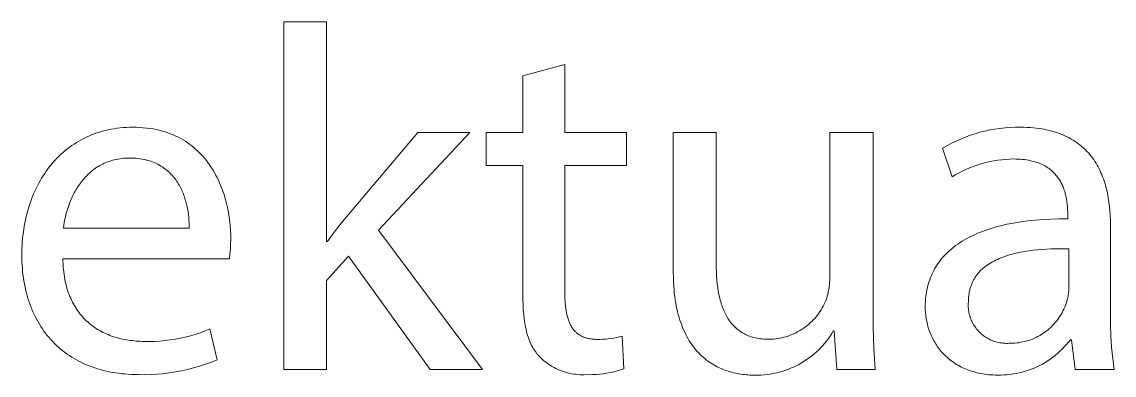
# Model space of a CAD drawing. Header units: millimetres. Extents: x -2163 to 4354, y -841 to 3711.
# Drawn here: x 3661.7 to 3807.2, y -732.8 to -685.8 of the extents above; entities that cross this region are included whole.
import ezdxf

# ---------------------------------------------------------------- set-up
doc = ezdxf.new("R2010")
doc.units = ezdxf.units.MM
doc.header["$MEASUREMENT"] = 0
doc.layers.add('Domyślny', color=7, linetype='Continuous', true_color=0x000000)

msp = doc.modelspace()

# ---------------------------------------------------------------- linework, layer by layer
at = {"layer": 'Domyślny', "color": 18, "lineweight": 15, "true_color": 0x000000}
for p, q in [((3696.56, -732.1), (3696.56, -685.78)), ((3696.56, -685.78), (3702.24, -685.78)), ((3702.24, -685.78), (3702.24, -715.03)), ((3728.41, -692.96), (3734.01, -691.46)), ((3734.01, -691.46), (3734.01, -700.53)), ((3728.41, -700.53), (3728.41, -692.96)), ((3673.96, -700.01), (3674.36, -699.95)), ((3674.36, -699.95), (3674.77, -699.9)), ((3674.77, -699.9), (3675.18, -699.86)), ((3675.18, -699.86), (3675.6, -699.84)), ((3675.6, -699.84), (3676.02, -699.82)), ((3676.02, -699.82), (3676.45, -699.82)), ((3676.45, -699.82), (3676.93, -699.82)), ((3676.93, -699.82), (3677.39, -699.84)), ((3677.39, -699.84), (3677.85, -699.87)), ((3677.85, -699.87), (3678.3, -699.92)), ((3678.3, -699.92), (3678.73, -699.98)), ((3678.73, -699.98), (3679.16, -700.04)), ((3791.31, -700.06), (3791.98, -699.96)), ((3791.98, -699.96), (3792.66, -699.89)), ((3792.66, -699.89), (3793.34, -699.84)), ((3793.34, -699.84), (3794.02, -699.82)), ((3794.02, -699.82), (3794.7, -699.81)), ((3794.7, -699.81), (3795.15, -699.82)), ((3795.15, -699.82), (3795.58, -699.83)), ((3795.58, -699.83), (3796.01, -699.86)), ((3796.01, -699.86), (3796.42, -699.89)), ((3796.42, -699.89), (3796.83, -699.93)), ((3796.83, -699.93), (3797.22, -699.98)), ((3797.22, -699.98), (3797.61, -700.04)), ((3669.59, -701.48), (3669.92, -701.3)), ((3669.92, -701.3), (3670.26, -701.14)), ((3670.26, -701.14), (3670.6, -700.98)), ((3670.6, -700.98), (3670.95, -700.84)), ((3670.95, -700.84), (3671.31, -700.7)), ((3671.31, -700.7), (3671.67, -700.57)), ((3671.67, -700.57), (3672.03, -700.45)), ((3672.03, -700.45), (3672.41, -700.34)), ((3672.41, -700.34), (3672.79, -700.25)), ((3672.79, -700.25), (3673.17, -700.16)), ((3673.17, -700.16), (3673.56, -700.08)), ((3673.56, -700.08), (3673.96, -700.01)), ((3679.16, -700.04), (3679.57, -700.12)), ((3679.57, -700.12), (3679.97, -700.22)), ((3679.97, -700.22), (3680.37, -700.32)), ((3680.37, -700.32), (3680.75, -700.43)), ((3680.75, -700.43), (3681.12, -700.56)), ((3681.12, -700.56), (3681.49, -700.69)), ((3681.49, -700.69), (3681.84, -700.83)), ((3681.84, -700.83), (3682.19, -700.99)), ((3682.19, -700.99), (3682.52, -701.15)), ((3682.52, -701.15), (3682.85, -701.32)), ((3682.85, -701.32), (3683.16, -701.5)), ((3705.2, -711.42), (3714.44, -700.53)), ((3721.36, -700.53), (3709.17, -713.51)), ((3714.44, -700.53), (3721.36, -700.53)), ((3723.51, -704.9), (3723.51, -700.53)), ((3723.51, -700.53), (3728.41, -700.53)), ((3734.01, -700.53), (3742.23, -700.53)), ((3742.23, -700.53), (3742.23, -704.9)), ((3748.45, -719.01), (3748.45, -700.52)), ((3748.45, -700.52), (3754.18, -700.52)), ((3754.18, -700.52), (3754.18, -718.01)), ((3769.31, -719.9), (3769.31, -700.52)), ((3769.31, -700.52), (3775.08, -700.52)), ((3775.08, -700.52), (3775.08, -723.5)), ((3786.13, -701.65), (3786.75, -701.38)), ((3786.75, -701.38), (3787.38, -701.12)), ((3787.38, -701.12), (3788.02, -700.89)), ((3788.02, -700.89), (3788.66, -700.68)), ((3788.66, -700.68), (3789.32, -700.49)), ((3789.32, -700.49), (3789.98, -700.32)), ((3789.98, -700.32), (3790.64, -700.18)), ((3790.64, -700.18), (3791.31, -700.06)), ((3797.61, -700.04), (3797.98, -700.11)), ((3797.98, -700.11), (3798.35, -700.19)), ((3798.35, -700.19), (3798.7, -700.27)), ((3798.7, -700.27), (3799.05, -700.36)), ((3799.05, -700.36), (3799.38, -700.46)), ((3799.38, -700.46), (3799.71, -700.57)), ((3799.71, -700.57), (3800.03, -700.69)), ((3800.03, -700.69), (3800.34, -700.81)), ((3800.34, -700.81), (3800.64, -700.94)), ((3800.64, -700.94), (3800.93, -701.08)), ((3800.93, -701.08), (3801.21, -701.23)), ((3801.21, -701.23), (3801.49, -701.38)), ((3801.49, -701.38), (3801.75, -701.54)), ((3667.44, -702.93), (3667.73, -702.69)), ((3667.73, -702.69), (3668.02, -702.47)), ((3668.02, -702.47), (3668.32, -702.25)), ((3668.32, -702.25), (3668.63, -702.05)), ((3668.63, -702.05), (3668.94, -701.85)), ((3668.94, -701.85), (3669.26, -701.66)), ((3669.26, -701.66), (3669.59, -701.48)), ((3683.16, -701.5), (3683.47, -701.69)), ((3683.47, -701.69), (3683.77, -701.89)), ((3683.77, -701.89), (3684.05, -702.1)), ((3684.05, -702.1), (3684.33, -702.31)), ((3684.33, -702.31), (3684.6, -702.53)), ((3684.6, -702.53), (3684.87, -702.76)), ((3684.87, -702.76), (3685.12, -702.99)), ((3784.33, -702.61), (3784.92, -702.27)), ((3785.63, -706.41), (3784.33, -702.61)), ((3784.92, -702.27), (3785.52, -701.95)), ((3785.52, -701.95), (3786.13, -701.65)), ((3801.75, -701.54), (3802.01, -701.7)), ((3802.01, -701.7), (3802.26, -701.87)), ((3802.26, -701.87), (3802.5, -702.05)), ((3802.5, -702.05), (3802.73, -702.23)), ((3802.73, -702.23), (3802.95, -702.42)), ((3802.95, -702.42), (3803.17, -702.62)), ((3803.17, -702.62), (3803.38, -702.82)), ((3803.38, -702.82), (3803.58, -703.03)), ((3665.85, -704.48), (3666.1, -704.2)), ((3666.1, -704.2), (3666.35, -703.93)), ((3666.35, -703.93), (3666.62, -703.67)), ((3666.62, -703.67), (3666.88, -703.41)), ((3666.88, -703.41), (3667.16, -703.16)), ((3667.16, -703.16), (3667.44, -702.93)), ((3673.3, -704.36), (3673.08, -704.44)), ((3673.52, -704.28), (3673.3, -704.36)), ((3673.75, -704.21), (3673.52, -704.28)), ((3673.98, -704.15), (3673.75, -704.21)), ((3674.22, -704.1), (3673.98, -704.15)), ((3674.46, -704.05), (3674.22, -704.1)), ((3674.71, -704.01), (3674.46, -704.05)), ((3674.96, -703.98), (3674.71, -704.01)), ((3675.22, -703.95), (3674.96, -703.98)), ((3675.48, -703.93), (3675.22, -703.95)), ((3675.74, -703.92), (3675.48, -703.93)), ((3676.01, -703.92), (3675.74, -703.92)), ((3676.31, -703.92), (3676.01, -703.92)), ((3676.61, -703.93), (3676.31, -703.92)), ((3676.89, -703.95), (3676.61, -703.93)), ((3677.17, -703.98), (3676.89, -703.95)), ((3677.44, -704.02), (3677.17, -703.98)), ((3677.71, -704.06), (3677.44, -704.02)), ((3677.96, -704.11), (3677.71, -704.06)), ((3678.21, -704.17), (3677.96, -704.11)), ((3678.46, -704.23), (3678.21, -704.17)), ((3678.7, -704.3), (3678.46, -704.23)), ((3678.93, -704.38), (3678.7, -704.3)), ((3685.12, -702.99), (3685.36, -703.23)), ((3685.36, -703.23), (3685.6, -703.48)), ((3685.6, -703.48), (3685.83, -703.73)), ((3685.83, -703.73), (3686.05, -703.99)), ((3686.05, -703.99), (3686.26, -704.25)), ((3686.26, -704.25), (3686.47, -704.52)), ((3791.16, -704.29), (3790.63, -704.39)), ((3791.69, -704.2), (3791.16, -704.29)), ((3792.23, -704.14), (3791.69, -704.2)), ((3792.77, -704.09), (3792.23, -704.14)), ((3793.31, -704.06), (3792.77, -704.09)), ((3793.85, -704.04), (3793.31, -704.06)), ((3794.15, -704.05), (3793.85, -704.04)), ((3794.44, -704.06), (3794.15, -704.05)), ((3794.72, -704.08), (3794.44, -704.06)), ((3795, -704.1), (3794.72, -704.08)), ((3795.26, -704.13), (3795, -704.1)), ((3795.52, -704.16), (3795.26, -704.13)), ((3795.77, -704.2), (3795.52, -704.16)), ((3796.01, -704.25), (3795.77, -704.2)), ((3796.25, -704.31), (3796.01, -704.25)), ((3796.47, -704.36), (3796.25, -704.31)), ((3803.58, -703.03), (3803.77, -703.24)), ((3803.77, -703.24), (3803.96, -703.46)), ((3803.96, -703.46), (3804.14, -703.68)), ((3804.14, -703.68), (3804.31, -703.9)), ((3804.31, -703.9), (3804.48, -704.13)), ((3804.48, -704.13), (3804.63, -704.37)), ((3664.71, -705.97), (3664.92, -705.65)), ((3664.92, -705.65), (3665.14, -705.35)), ((3665.14, -705.35), (3665.37, -705.05)), ((3665.37, -705.05), (3665.61, -704.76)), ((3665.61, -704.76), (3665.85, -704.48)), ((3670.96, -705.67), (3670.79, -705.82)), ((3671.13, -705.54), (3670.96, -705.67)), ((3671.31, -705.4), (3671.13, -705.54)), ((3671.49, -705.28), (3671.31, -705.4)), ((3671.67, -705.15), (3671.49, -705.28)), ((3671.86, -705.03), (3671.67, -705.15)), ((3672.05, -704.92), (3671.86, -705.03)), ((3672.25, -704.81), (3672.05, -704.92)), ((3672.45, -704.71), (3672.25, -704.81)), ((3672.65, -704.61), (3672.45, -704.71)), ((3672.87, -704.52), (3672.65, -704.61)), ((3673.08, -704.44), (3672.87, -704.52)), ((3679.15, -704.47), (3678.93, -704.38)), ((3679.37, -704.56), (3679.15, -704.47)), ((3679.59, -704.65), (3679.37, -704.56)), ((3679.79, -704.75), (3679.59, -704.65)), ((3679.99, -704.86), (3679.79, -704.75)), ((3680.19, -704.98), (3679.99, -704.86)), ((3680.38, -705.09), (3680.19, -704.98)), ((3680.56, -705.22), (3680.38, -705.09)), ((3680.74, -705.35), (3680.56, -705.22)), ((3680.91, -705.48), (3680.74, -705.35)), ((3681.08, -705.62), (3680.91, -705.48)), ((3681.24, -705.76), (3681.08, -705.62)), ((3681.39, -705.91), (3681.24, -705.76)), ((3686.47, -704.52), (3686.66, -704.8)), ((3686.66, -704.8), (3686.85, -705.07)), ((3686.85, -705.07), (3687.03, -705.36)), ((3687.03, -705.36), (3687.21, -705.64)), ((3687.21, -705.64), (3687.37, -705.93)), ((3728.41, -704.9), (3723.51, -704.9)), ((3728.41, -722.13), (3728.41, -704.9)), ((3742.23, -704.9), (3734.01, -704.9)), ((3734.01, -704.9), (3734.01, -721.93)), ((3787.05, -705.63), (3786.57, -705.87)), ((3787.54, -705.4), (3787.05, -705.63)), ((3788.04, -705.19), (3787.54, -705.4)), ((3788.55, -704.99), (3788.04, -705.19)), ((3789.06, -704.82), (3788.55, -704.99)), ((3789.58, -704.66), (3789.06, -704.82)), ((3790.1, -704.52), (3789.58, -704.66)), ((3790.63, -704.39), (3790.1, -704.52)), ((3796.69, -704.43), (3796.47, -704.36)), ((3796.91, -704.5), (3796.69, -704.43)), ((3797.11, -704.57), (3796.91, -704.5)), ((3797.31, -704.65), (3797.11, -704.57)), ((3797.5, -704.73), (3797.31, -704.65)), ((3797.69, -704.82), (3797.5, -704.73)), ((3797.87, -704.91), (3797.69, -704.82)), ((3798.04, -705.01), (3797.87, -704.91)), ((3798.21, -705.11), (3798.04, -705.01)), ((3798.37, -705.22), (3798.21, -705.11)), ((3798.52, -705.32), (3798.37, -705.22)), ((3798.67, -705.44), (3798.52, -705.32)), ((3798.81, -705.55), (3798.67, -705.44)), ((3798.95, -705.67), (3798.81, -705.55)), ((3799.08, -705.79), (3798.95, -705.67)), ((3799.21, -705.92), (3799.08, -705.79)), ((3804.63, -704.37), (3804.79, -704.61)), ((3804.79, -704.61), (3804.93, -704.85)), ((3804.93, -704.85), (3805.07, -705.1)), ((3805.07, -705.1), (3805.2, -705.35)), ((3805.2, -705.35), (3805.32, -705.61)), ((3805.32, -705.61), (3805.44, -705.87)), ((3663.92, -707.27), (3664.11, -706.94)), ((3664.11, -706.94), (3664.3, -706.61)), ((3664.3, -706.61), (3664.5, -706.28)), ((3664.5, -706.28), (3664.71, -705.97)), ((3669.47, -707.26), (3669.34, -707.43)), ((3669.6, -707.08), (3669.47, -707.26)), ((3669.74, -706.91), (3669.6, -707.08)), ((3669.87, -706.75), (3669.74, -706.91)), ((3670.02, -706.58), (3669.87, -706.75)), ((3670.16, -706.42), (3670.02, -706.58)), ((3670.31, -706.27), (3670.16, -706.42)), ((3670.47, -706.11), (3670.31, -706.27)), ((3670.63, -705.96), (3670.47, -706.11)), ((3670.79, -705.82), (3670.63, -705.96)), ((3681.54, -706.06), (3681.39, -705.91)), ((3681.68, -706.21), (3681.54, -706.06)), ((3681.82, -706.37), (3681.68, -706.21)), ((3681.96, -706.53), (3681.82, -706.37)), ((3682.09, -706.7), (3681.96, -706.53)), ((3682.21, -706.87), (3682.09, -706.7)), ((3682.33, -707.04), (3682.21, -706.87)), ((3682.44, -707.22), (3682.33, -707.04)), ((3682.55, -707.39), (3682.44, -707.22)), ((3687.37, -705.93), (3687.53, -706.23)), ((3687.53, -706.23), (3687.69, -706.52)), ((3687.69, -706.52), (3687.83, -706.82)), ((3687.83, -706.82), (3687.97, -707.13)), ((3687.97, -707.13), (3688.1, -707.43)), ((3786.09, -706.13), (3785.63, -706.41)), ((3786.57, -705.87), (3786.09, -706.13)), ((3799.33, -706.05), (3799.21, -705.92)), ((3799.44, -706.18), (3799.33, -706.05)), ((3799.55, -706.31), (3799.44, -706.18)), ((3799.66, -706.45), (3799.55, -706.31)), ((3799.76, -706.58), (3799.66, -706.45)), ((3799.85, -706.72), (3799.76, -706.58)), ((3799.94, -706.87), (3799.85, -706.72)), ((3800.03, -707.01), (3799.94, -706.87)), ((3800.11, -707.16), (3800.03, -707.01)), ((3800.18, -707.3), (3800.11, -707.16)), ((3805.44, -705.87), (3805.55, -706.13)), ((3805.55, -706.13), (3805.66, -706.4)), ((3805.66, -706.4), (3805.76, -706.67)), ((3805.76, -706.67), (3805.86, -706.94)), ((3805.86, -706.94), (3805.95, -707.21)), ((3805.95, -707.21), (3806.03, -707.49)), ((3663.09, -709.04), (3663.24, -708.68)), ((3663.24, -708.68), (3663.4, -708.32)), ((3663.4, -708.32), (3663.57, -707.96)), ((3663.57, -707.96), (3663.74, -707.62)), ((3663.74, -707.62), (3663.92, -707.27)), ((3668.66, -708.54), (3668.56, -708.73)), ((3668.77, -708.35), (3668.66, -708.54)), ((3668.87, -708.16), (3668.77, -708.35)), ((3668.99, -707.98), (3668.87, -708.16)), ((3669.1, -707.79), (3668.99, -707.98)), ((3669.22, -707.61), (3669.1, -707.79)), ((3669.34, -707.43), (3669.22, -707.61)), ((3682.66, -707.57), (3682.55, -707.39)), ((3682.75, -707.75), (3682.66, -707.57)), ((3682.85, -707.94), (3682.75, -707.75)), ((3682.94, -708.12), (3682.85, -707.94)), ((3683.03, -708.31), (3682.94, -708.12)), ((3683.11, -708.5), (3683.03, -708.31)), ((3683.19, -708.69), (3683.11, -708.5)), ((3683.26, -708.89), (3683.19, -708.69)), ((3688.1, -707.43), (3688.23, -707.74)), ((3688.23, -707.74), (3688.34, -708.04)), ((3688.34, -708.04), (3688.46, -708.35)), ((3688.46, -708.35), (3688.56, -708.66)), ((3688.56, -708.66), (3688.66, -708.98)), ((3800.25, -707.45), (3800.18, -707.3)), ((3800.32, -707.6), (3800.25, -707.45)), ((3800.39, -707.75), (3800.32, -707.6)), ((3800.45, -707.9), (3800.39, -707.75)), ((3800.5, -708.05), (3800.45, -707.9)), ((3800.56, -708.2), (3800.5, -708.05)), ((3800.61, -708.36), (3800.56, -708.2)), ((3800.65, -708.51), (3800.61, -708.36)), ((3800.69, -708.66), (3800.65, -708.51)), ((3800.73, -708.81), (3800.69, -708.66)), ((3806.03, -707.49), (3806.11, -707.77)), ((3806.11, -707.77), (3806.18, -708.05)), ((3806.18, -708.05), (3806.25, -708.34)), ((3806.25, -708.34), (3806.31, -708.62)), ((3806.31, -708.62), (3806.37, -708.91)), ((3662.56, -710.55), (3662.68, -710.17)), ((3662.68, -710.17), (3662.81, -709.79)), ((3662.81, -709.79), (3662.95, -709.41)), ((3662.95, -709.41), (3663.09, -709.04)), ((3667.96, -710.11), (3667.82, -710.5)), ((3668.12, -709.71), (3667.96, -710.11)), ((3668.28, -709.31), (3668.12, -709.71)), ((3668.37, -709.12), (3668.28, -709.31)), ((3668.47, -708.92), (3668.37, -709.12)), ((3668.56, -708.73), (3668.47, -708.92)), ((3683.33, -709.08), (3683.26, -708.89)), ((3683.39, -709.27), (3683.33, -709.08)), ((3683.45, -709.47), (3683.39, -709.27)), ((3683.51, -709.66), (3683.45, -709.47)), ((3683.56, -709.86), (3683.51, -709.66)), ((3683.61, -710.06), (3683.56, -709.86)), ((3683.66, -710.25), (3683.61, -710.06)), ((3688.66, -708.98), (3688.75, -709.29)), ((3688.75, -709.29), (3688.84, -709.6)), ((3688.84, -709.6), (3688.92, -709.91)), ((3688.92, -709.91), (3689.07, -710.54)), ((3800.77, -708.96), (3800.73, -708.81)), ((3800.8, -709.12), (3800.77, -708.96)), ((3800.86, -709.42), (3800.8, -709.12)), ((3800.91, -709.72), (3800.86, -709.42)), ((3800.94, -710.01), (3800.91, -709.72)), ((3800.97, -710.3), (3800.94, -710.01)), ((3806.37, -708.91), (3806.42, -709.2)), ((3806.42, -709.2), (3806.51, -709.78)), ((3806.51, -709.78), (3806.58, -710.37)), ((3662.24, -711.74), (3662.34, -711.34)), ((3662.34, -711.34), (3662.45, -710.95)), ((3662.45, -710.95), (3662.56, -710.55)), ((3667.59, -711.3), (3667.49, -711.7)), ((3667.7, -710.9), (3667.59, -711.3)), ((3667.82, -710.5), (3667.7, -710.9)), ((3683.74, -710.64), (3683.66, -710.25)), ((3683.81, -711.03), (3683.74, -710.64)), ((3683.86, -711.42), (3683.81, -711.03)), ((3683.9, -711.8), (3683.86, -711.42)), ((3689.07, -710.54), (3689.19, -711.16)), ((3689.19, -711.16), (3689.29, -711.77)), ((3704.22, -712.6), (3705.2, -711.42)), ((3800.99, -710.58), (3800.97, -710.3)), ((3801, -710.85), (3800.99, -710.58)), ((3801.01, -711.11), (3801, -710.85)), ((3801.01, -711.36), (3801.01, -711.11)), ((3801.01, -712.01), (3801.01, -711.36)), ((3806.58, -710.37), (3806.63, -710.96)), ((3806.63, -710.96), (3806.67, -711.56)), ((3806.67, -711.56), (3806.69, -712.15)), ((3661.93, -713.38), (3662, -712.97)), ((3662, -712.97), (3662.07, -712.55)), ((3662.07, -712.55), (3662.15, -712.14)), ((3662.15, -712.14), (3662.24, -711.74)), ((3667.27, -712.87), (3667.22, -713.25)), ((3667.33, -712.48), (3667.27, -712.87)), ((3667.4, -712.09), (3667.33, -712.48)), ((3667.49, -711.7), (3667.4, -712.09)), ((3683.93, -712.17), (3683.9, -711.8)), ((3683.95, -712.54), (3683.93, -712.17)), ((3683.96, -712.9), (3683.95, -712.54)), ((3683.96, -713.25), (3683.96, -712.9)), ((3689.29, -711.77), (3689.37, -712.38)), ((3689.37, -712.38), (3689.43, -712.97)), ((3689.43, -712.97), (3689.48, -713.56)), ((3703.28, -713.8), (3704.22, -712.6)), ((3791.21, -713.17), (3791.62, -713.05)), ((3791.62, -713.05), (3792.04, -712.94)), ((3792.04, -712.94), (3792.9, -712.74)), ((3792.9, -712.74), (3793.8, -712.57)), ((3793.8, -712.57), (3794.73, -712.42)), ((3794.73, -712.42), (3795.7, -712.29)), ((3795.7, -712.29), (3796.7, -712.18)), ((3796.7, -712.18), (3797.73, -712.1)), ((3797.73, -712.1), (3798.79, -712.05)), ((3798.79, -712.05), (3799.89, -712.01)), ((3799.89, -712.01), (3801.01, -712.01)), ((3806.69, -712.15), (3806.7, -712.75)), ((3806.7, -712.75), (3806.7, -724.55)), ((3661.77, -714.66), (3661.82, -714.23)), ((3661.82, -714.23), (3661.87, -713.8)), ((3661.87, -713.8), (3661.93, -713.38)), ((3667.22, -713.25), (3683.96, -713.25)), ((3689.48, -713.56), (3689.5, -714.13)), ((3689.5, -714.13), (3689.51, -714.68)), ((3702.37, -715.03), (3703.28, -713.8)), ((3709.17, -713.51), (3723.05, -732.1)), ((3787.57, -714.64), (3787.89, -714.46)), ((3787.89, -714.46), (3788.23, -714.3)), ((3788.23, -714.3), (3788.57, -714.14)), ((3788.57, -714.14), (3788.92, -713.98)), ((3788.92, -713.98), (3789.28, -713.83)), ((3789.28, -713.83), (3789.65, -713.69)), ((3789.65, -713.69), (3790.02, -713.55)), ((3790.02, -713.55), (3790.41, -713.42)), ((3790.41, -713.42), (3790.8, -713.29)), ((3790.8, -713.29), (3791.21, -713.17)), ((3661.67, -716.4), (3661.69, -715.96)), ((3661.69, -715.96), (3661.71, -715.52)), ((3661.71, -715.52), (3661.73, -715.09)), ((3661.73, -715.09), (3661.77, -714.66)), ((3689.49, -715.35), (3689.46, -716.02)), ((3689.51, -714.68), (3689.49, -715.35)), ((3702.24, -715.03), (3702.37, -715.03)), ((3785.55, -716), (3785.81, -715.79)), ((3785.81, -715.79), (3786.08, -715.58)), ((3786.08, -715.58), (3786.36, -715.38)), ((3786.36, -715.38), (3786.65, -715.19)), ((3786.65, -715.19), (3786.95, -715)), ((3786.95, -715), (3787.25, -714.81)), ((3787.25, -714.81), (3787.57, -714.64)), ((3799.96, -715.99), (3798.77, -716.02)), ((3801.14, -716), (3799.96, -715.99)), ((3661.67, -716.85), (3661.67, -716.4)), ((3661.67, -717.29), (3661.67, -716.85)), ((3661.69, -717.73), (3661.67, -717.29)), ((3667.14, -717.35), (3667.15, -717.71)), ((3689.32, -717.35), (3667.14, -717.35)), ((3689.4, -716.68), (3689.32, -717.35)), ((3689.46, -716.02), (3689.4, -716.68)), ((3705.2, -716.98), (3702.24, -720.24)), ((3716.09, -732.1), (3705.2, -716.98)), ((3783.97, -717.64), (3784.17, -717.39)), ((3784.17, -717.39), (3784.38, -717.14)), ((3784.38, -717.14), (3784.59, -716.9)), ((3784.59, -716.9), (3784.82, -716.67)), ((3784.82, -716.67), (3785.05, -716.44)), ((3785.05, -716.44), (3785.3, -716.22)), ((3785.3, -716.22), (3785.55, -716)), ((3791.64, -717.41), (3791.41, -717.52)), ((3791.87, -717.3), (3791.64, -717.41)), ((3792.11, -717.21), (3791.87, -717.3)), ((3792.35, -717.11), (3792.11, -717.21)), ((3792.6, -717.02), (3792.35, -717.11)), ((3792.85, -716.94), (3792.6, -717.02)), ((3793.1, -716.86), (3792.85, -716.94)), ((3793.36, -716.78), (3793.1, -716.86)), ((3793.62, -716.71), (3793.36, -716.78)), ((3794.16, -716.58), (3793.62, -716.71)), ((3794.71, -716.46), (3794.16, -716.58)), ((3795.26, -716.36), (3794.71, -716.46)), ((3795.83, -716.27), (3795.26, -716.36)), ((3796.41, -716.19), (3795.83, -716.27)), ((3796.99, -716.13), (3796.41, -716.19)), ((3797.58, -716.08), (3796.99, -716.13)), ((3798.17, -716.05), (3797.58, -716.08)), ((3798.77, -716.02), (3798.17, -716.05)), ((3801.14, -721.47), (3801.14, -716)), ((3661.71, -718.17), (3661.69, -717.73)), ((3661.74, -718.59), (3661.71, -718.17)), ((3661.77, -719.02), (3661.74, -718.59)), ((3667.15, -717.71), (3667.16, -718.06)), ((3667.16, -718.06), (3667.18, -718.41)), ((3667.18, -718.41), (3667.21, -718.75)), ((3667.21, -718.75), (3667.25, -719.09)), ((3754.18, -718.01), (3754.19, -718.57)), ((3754.19, -718.57), (3754.2, -719.11)), ((3783.13, -718.97), (3783.28, -718.69)), ((3783.28, -718.69), (3783.44, -718.42)), ((3783.44, -718.42), (3783.61, -718.15)), ((3783.61, -718.15), (3783.79, -717.89)), ((3783.79, -717.89), (3783.97, -717.64)), ((3789.45, -718.87), (3789.36, -718.96)), ((3789.53, -718.79), (3789.45, -718.87)), ((3789.61, -718.71), (3789.53, -718.79)), ((3789.7, -718.64), (3789.61, -718.71)), ((3789.79, -718.56), (3789.7, -718.64)), ((3789.88, -718.48), (3789.79, -718.56)), ((3789.97, -718.41), (3789.88, -718.48)), ((3790.16, -718.27), (3789.97, -718.41)), ((3790.35, -718.13), (3790.16, -718.27)), ((3790.55, -718), (3790.35, -718.13)), ((3790.76, -717.87), (3790.55, -718)), ((3790.97, -717.75), (3790.76, -717.87)), ((3791.19, -717.63), (3790.97, -717.75)), ((3791.41, -717.52), (3791.19, -717.63)), ((3661.82, -719.44), (3661.77, -719.02)), ((3661.88, -719.85), (3661.82, -719.44)), ((3661.94, -720.26), (3661.88, -719.85)), ((3662.01, -720.67), (3661.94, -720.26)), ((3667.25, -719.09), (3667.29, -719.41)), ((3667.29, -719.41), (3667.34, -719.74)), ((3667.34, -719.74), (3667.4, -720.05)), ((3667.4, -720.05), (3667.46, -720.36)), ((3667.46, -720.36), (3667.53, -720.66)), ((3702.24, -720.24), (3702.24, -732.1)), ((3748.47, -720.02), (3748.45, -719.01)), ((3748.49, -720.51), (3748.47, -720.02)), ((3754.2, -719.11), (3754.23, -719.64)), ((3754.23, -719.64), (3754.27, -720.16)), ((3754.27, -720.16), (3754.32, -720.67)), ((3769.29, -720.45), (3769.3, -720.17)), ((3769.3, -720.17), (3769.31, -719.9)), ((3782.52, -720.43), (3782.62, -720.13)), ((3782.62, -720.13), (3782.73, -719.83)), ((3782.73, -719.83), (3782.86, -719.54)), ((3782.86, -719.54), (3782.99, -719.25)), ((3782.99, -719.25), (3783.13, -718.97)), ((3788.42, -720.26), (3788.37, -720.37)), ((3788.47, -720.16), (3788.42, -720.26)), ((3788.53, -720.06), (3788.47, -720.16)), ((3788.59, -719.96), (3788.53, -720.06)), ((3788.65, -719.86), (3788.59, -719.96)), ((3788.71, -719.76), (3788.65, -719.86)), ((3788.78, -719.67), (3788.71, -719.76)), ((3788.84, -719.57), (3788.78, -719.67)), ((3788.91, -719.48), (3788.84, -719.57)), ((3788.98, -719.39), (3788.91, -719.48)), ((3789.06, -719.3), (3788.98, -719.39)), ((3789.13, -719.21), (3789.06, -719.3)), ((3789.21, -719.12), (3789.13, -719.21)), ((3789.28, -719.04), (3789.21, -719.12)), ((3789.36, -718.96), (3789.28, -719.04)), ((3662.09, -721.07), (3662.01, -720.67)), ((3662.17, -721.46), (3662.09, -721.07)), ((3662.27, -721.85), (3662.17, -721.46)), ((3667.53, -720.66), (3667.6, -720.96)), ((3667.6, -720.96), (3667.68, -721.25)), ((3667.68, -721.25), (3667.77, -721.53)), ((3667.77, -721.53), (3667.86, -721.81)), ((3667.86, -721.81), (3667.96, -722.08)), ((3748.52, -720.99), (3748.49, -720.51)), ((3748.56, -721.46), (3748.52, -720.99)), ((3748.6, -721.91), (3748.56, -721.46)), ((3754.32, -720.67), (3754.38, -721.16)), ((3754.38, -721.16), (3754.46, -721.64)), ((3754.46, -721.64), (3754.55, -722.11)), ((3769.05, -722.07), (3769.11, -721.8)), ((3769.11, -721.8), (3769.16, -721.53)), ((3769.16, -721.53), (3769.21, -721.26)), ((3769.21, -721.26), (3769.25, -720.99)), ((3769.25, -720.99), (3769.27, -720.72)), ((3769.27, -720.72), (3769.29, -720.45)), ((3782.15, -722.03), (3782.2, -721.7)), ((3782.2, -721.7), (3782.27, -721.37)), ((3782.27, -721.37), (3782.34, -721.05)), ((3782.34, -721.05), (3782.43, -720.74)), ((3782.43, -720.74), (3782.52, -720.43)), ((3787.9, -721.75), (3787.88, -721.88)), ((3787.93, -721.63), (3787.9, -721.75)), ((3787.96, -721.51), (3787.93, -721.63)), ((3787.99, -721.38), (3787.96, -721.51)), ((3788.02, -721.26), (3787.99, -721.38)), ((3788.06, -721.15), (3788.02, -721.26)), ((3788.09, -721.03), (3788.06, -721.15)), ((3788.13, -720.92), (3788.09, -721.03)), ((3788.18, -720.8), (3788.13, -720.92)), ((3788.22, -720.69), (3788.18, -720.8)), ((3788.27, -720.58), (3788.22, -720.69)), ((3788.31, -720.47), (3788.27, -720.58)), ((3788.37, -720.37), (3788.31, -720.47)), ((3801.11, -721.98), (3801.13, -721.81)), ((3801.13, -721.81), (3801.14, -721.64)), ((3801.14, -721.64), (3801.14, -721.47)), ((3662.37, -722.23), (3662.27, -721.85)), ((3662.48, -722.61), (3662.37, -722.23)), ((3662.6, -722.98), (3662.48, -722.61)), ((3662.73, -723.34), (3662.6, -722.98)), ((3667.96, -722.08), (3668.07, -722.34)), ((3668.07, -722.34), (3668.18, -722.6)), ((3668.18, -722.6), (3668.29, -722.85)), ((3668.29, -722.85), (3668.41, -723.1)), ((3668.41, -723.1), (3668.54, -723.34)), ((3728.42, -722.81), (3728.41, -722.13)), ((3728.44, -723.47), (3728.42, -722.81)), ((3734.01, -721.93), (3734.01, -722.29)), ((3734.01, -722.29), (3734.02, -722.64)), ((3734.02, -722.64), (3734.04, -722.98)), ((3734.04, -722.98), (3734.06, -723.32)), ((3748.66, -722.35), (3748.6, -721.91)), ((3748.72, -722.78), (3748.66, -722.35)), ((3748.79, -723.2), (3748.72, -722.78)), ((3748.86, -723.61), (3748.79, -723.2)), ((3754.55, -722.11), (3754.65, -722.56)), ((3754.65, -722.56), (3754.7, -722.78)), ((3754.7, -722.78), (3754.76, -723)), ((3754.76, -723), (3754.83, -723.21)), ((3754.83, -723.21), (3754.89, -723.42)), ((3768.57, -723.38), (3768.69, -723.12)), ((3768.69, -723.12), (3768.81, -722.85)), ((3768.81, -722.85), (3768.9, -722.59)), ((3768.9, -722.59), (3768.98, -722.33)), ((3768.98, -722.33), (3769.05, -722.07)), ((3782.03, -723.39), (3782.05, -723.04)), ((3782.05, -723.04), (3782.07, -722.7)), ((3782.07, -722.7), (3782.11, -722.36)), ((3782.11, -722.36), (3782.15, -722.03)), ((3787.77, -723.27), (3787.76, -723.45)), ((3787.78, -723.1), (3787.77, -723.27)), ((3787.79, -722.68), (3787.78, -722.81)), ((3787.78, -722.81), (3787.78, -722.95)), ((3787.78, -722.95), (3787.78, -723.1)), ((3787.8, -722.54), (3787.79, -722.68)), ((3787.81, -722.4), (3787.8, -722.54)), ((3787.82, -722.27), (3787.81, -722.4)), ((3787.84, -722.14), (3787.82, -722.27)), ((3787.86, -722.01), (3787.84, -722.14)), ((3787.88, -721.88), (3787.86, -722.01)), ((3800.8, -723.29), (3800.85, -723.13)), ((3800.85, -723.13), (3800.91, -722.97)), ((3800.91, -722.97), (3800.95, -722.81)), ((3800.95, -722.81), (3801, -722.65)), ((3801, -722.65), (3801.03, -722.48)), ((3801.03, -722.48), (3801.07, -722.31)), ((3801.07, -722.31), (3801.09, -722.15)), ((3801.09, -722.15), (3801.11, -721.98)), ((3662.86, -723.71), (3662.73, -723.34)), ((3663, -724.06), (3662.86, -723.71)), ((3663.15, -724.41), (3663, -724.06)), ((3663.31, -724.75), (3663.15, -724.41)), ((3668.54, -723.34), (3668.67, -723.57)), ((3668.67, -723.57), (3668.81, -723.8)), ((3668.81, -723.8), (3668.95, -724.02)), ((3668.95, -724.02), (3669.1, -724.24)), ((3669.1, -724.24), (3669.25, -724.45)), ((3669.25, -724.45), (3669.4, -724.65)), ((3669.4, -724.65), (3669.57, -724.85)), ((3728.47, -724.12), (3728.44, -723.47)), ((3728.53, -724.74), (3728.47, -724.12)), ((3734.06, -723.32), (3734.09, -723.64)), ((3734.09, -723.64), (3734.13, -723.95)), ((3734.13, -723.95), (3734.18, -724.25)), ((3734.18, -724.25), (3734.23, -724.54)), ((3734.23, -724.54), (3734.26, -724.68)), ((3734.26, -724.68), (3734.29, -724.82)), ((3748.94, -724.01), (3748.86, -723.61)), ((3749.03, -724.4), (3748.94, -724.01)), ((3749.13, -724.77), (3749.03, -724.4)), ((3754.89, -723.42), (3754.96, -723.62)), ((3754.96, -723.62), (3755.03, -723.82)), ((3755.03, -723.82), (3755.11, -724.02)), ((3755.11, -724.02), (3755.19, -724.21)), ((3755.19, -724.21), (3755.27, -724.4)), ((3755.27, -724.4), (3755.36, -724.59)), ((3755.36, -724.59), (3755.45, -724.77)), ((3767.67, -724.83), (3767.84, -724.6)), ((3767.84, -724.6), (3768, -724.37)), ((3768, -724.37), (3768.16, -724.13)), ((3768.16, -724.13), (3768.31, -723.88)), ((3768.31, -723.88), (3768.44, -723.63)), ((3768.44, -723.63), (3768.57, -723.38)), ((3775.08, -723.5), (3775.08, -726.37)), ((3782.03, -723.75), (3782.03, -723.39)), ((3782.03, -723.96), (3782.03, -723.75)), ((3782.04, -724.18), (3782.03, -723.96)), ((3782.05, -724.39), (3782.04, -724.18)), ((3782.06, -724.6), (3782.05, -724.39)), ((3782.09, -724.82), (3782.06, -724.6)), ((3787.76, -723.45), (3787.76, -723.62)), ((3787.76, -723.62), (3787.77, -723.8)), ((3787.77, -723.8), (3787.78, -723.97)), ((3787.78, -723.97), (3787.8, -724.14)), ((3787.8, -724.14), (3787.82, -724.32)), ((3787.82, -724.32), (3787.85, -724.49)), ((3787.85, -724.49), (3787.89, -724.66)), ((3787.89, -724.66), (3787.93, -724.83)), ((3800.12, -724.75), (3800.26, -724.52)), ((3800.26, -724.52), (3800.38, -724.28)), ((3800.38, -724.28), (3800.5, -724.04)), ((3800.5, -724.04), (3800.61, -723.79)), ((3800.61, -723.79), (3800.71, -723.54)), ((3800.71, -723.54), (3800.8, -723.29)), ((3806.7, -724.55), (3806.7, -726.07)), ((3663.48, -725.09), (3663.31, -724.75)), ((3663.65, -725.42), (3663.48, -725.09)), ((3663.83, -725.74), (3663.65, -725.42)), ((3664.02, -726.06), (3663.83, -725.74)), ((3664.21, -726.37), (3664.02, -726.06)), ((3669.57, -724.85), (3669.73, -725.04)), ((3669.73, -725.04), (3669.9, -725.23)), ((3669.9, -725.23), (3670.08, -725.41)), ((3670.08, -725.41), (3670.26, -725.58)), ((3670.26, -725.58), (3670.44, -725.75)), ((3670.44, -725.75), (3670.63, -725.92)), ((3670.63, -725.92), (3670.82, -726.07)), ((3670.82, -726.07), (3671.01, -726.23)), ((3728.6, -725.34), (3728.53, -724.74)), ((3728.64, -725.63), (3728.6, -725.34)), ((3728.68, -725.91), (3728.64, -725.63)), ((3728.73, -726.19), (3728.68, -725.91)), ((3734.29, -724.82), (3734.33, -724.95)), ((3734.33, -724.95), (3734.36, -725.08)), ((3734.36, -725.08), (3734.4, -725.22)), ((3734.4, -725.22), (3734.44, -725.34)), ((3734.44, -725.34), (3734.48, -725.47)), ((3734.48, -725.47), (3734.53, -725.59)), ((3734.53, -725.59), (3734.57, -725.71)), ((3734.57, -725.71), (3734.62, -725.83)), ((3734.62, -725.83), (3734.67, -725.94)), ((3734.67, -725.94), (3734.73, -726.05)), ((3734.73, -726.05), (3734.78, -726.16)), ((3734.78, -726.16), (3734.84, -726.26)), ((3749.23, -725.14), (3749.13, -724.77)), ((3749.34, -725.49), (3749.23, -725.14)), ((3749.46, -725.84), (3749.34, -725.49)), ((3749.58, -726.18), (3749.46, -725.84)), ((3749.71, -726.5), (3749.58, -726.18)), ((3755.45, -724.77), (3755.55, -724.94)), ((3755.55, -724.94), (3755.64, -725.11)), ((3755.64, -725.11), (3755.75, -725.28)), ((3755.75, -725.28), (3755.85, -725.45)), ((3755.85, -725.45), (3755.96, -725.6)), ((3755.96, -725.6), (3756.08, -725.76)), ((3756.08, -725.76), (3756.19, -725.91)), ((3756.19, -725.91), (3756.31, -726.05)), ((3756.31, -726.05), (3756.44, -726.19)), ((3766.26, -726.25), (3766.48, -726.07)), ((3766.48, -726.07), (3766.7, -725.88)), ((3766.7, -725.88), (3766.91, -725.69)), ((3766.91, -725.69), (3767.11, -725.48)), ((3767.11, -725.48), (3767.3, -725.27)), ((3767.3, -725.27), (3767.49, -725.05)), ((3767.49, -725.05), (3767.67, -724.83)), ((3782.11, -725.03), (3782.09, -724.82)), ((3782.14, -725.24), (3782.11, -725.03)), ((3782.18, -725.45), (3782.14, -725.24)), ((3782.22, -725.66), (3782.18, -725.45)), ((3782.27, -725.87), (3782.22, -725.66)), ((3782.32, -726.08), (3782.27, -725.87)), ((3782.37, -726.29), (3782.32, -726.08)), ((3787.93, -724.83), (3787.98, -725)), ((3787.98, -725), (3788.04, -725.16)), ((3788.04, -725.16), (3788.1, -725.33)), ((3788.1, -725.33), (3788.16, -725.49)), ((3788.16, -725.49), (3788.23, -725.65)), ((3788.23, -725.65), (3788.31, -725.81)), ((3788.31, -725.81), (3788.39, -725.96)), ((3788.39, -725.96), (3788.48, -726.11)), ((3788.48, -726.11), (3788.57, -726.26)), ((3798.98, -726.24), (3799.17, -726.04)), ((3799.17, -726.04), (3799.34, -725.84)), ((3799.34, -725.84), (3799.51, -725.63)), ((3799.51, -725.63), (3799.68, -725.42)), ((3799.68, -725.42), (3799.83, -725.2)), ((3799.83, -725.2), (3799.98, -724.98)), ((3799.98, -724.98), (3800.12, -724.75)), ((3806.7, -726.07), (3806.75, -727.58)), ((3664.41, -726.68), (3664.21, -726.37)), ((3664.62, -726.97), (3664.41, -726.68)), ((3664.84, -727.27), (3664.62, -726.97)), ((3665.06, -727.55), (3664.84, -727.27)), ((3665.3, -727.83), (3665.06, -727.55)), ((3671.01, -726.23), (3671.21, -726.37)), ((3671.21, -726.37), (3671.42, -726.51)), ((3671.42, -726.51), (3671.62, -726.65)), ((3671.62, -726.65), (3671.83, -726.78)), ((3671.83, -726.78), (3672.05, -726.9)), ((3672.05, -726.9), (3672.26, -727.02)), ((3672.26, -727.02), (3672.48, -727.14)), ((3672.48, -727.14), (3672.71, -727.24)), ((3672.71, -727.24), (3672.94, -727.35)), ((3672.94, -727.35), (3673.17, -727.44)), ((3673.17, -727.44), (3673.4, -727.54)), ((3673.4, -727.54), (3673.63, -727.62)), ((3673.63, -727.62), (3673.87, -727.71)), ((3683.45, -727.77), (3684.12, -727.59)), ((3684.12, -727.59), (3684.78, -727.4)), ((3684.78, -727.4), (3685.43, -727.18)), ((3685.43, -727.18), (3686.07, -726.94)), ((3686.07, -726.94), (3686.71, -726.68)), ((3686.71, -726.68), (3687.69, -730.8)), ((3728.78, -726.46), (3728.73, -726.19)), ((3728.84, -726.73), (3728.78, -726.46)), ((3728.91, -726.99), (3728.84, -726.73)), ((3728.97, -727.25), (3728.91, -726.99)), ((3729.05, -727.5), (3728.97, -727.25)), ((3729.12, -727.74), (3729.05, -727.5)), ((3734.84, -726.26), (3734.9, -726.37)), ((3734.9, -726.37), (3734.96, -726.47)), ((3734.96, -726.47), (3735.03, -726.56)), ((3735.03, -726.56), (3735.09, -726.66)), ((3735.09, -726.66), (3735.16, -726.75)), ((3735.16, -726.75), (3735.23, -726.83)), ((3735.23, -726.83), (3735.31, -726.92)), ((3735.31, -726.92), (3735.38, -727)), ((3735.38, -727), (3735.46, -727.08)), ((3735.46, -727.08), (3735.54, -727.16)), ((3735.54, -727.16), (3735.59, -727.19)), ((3735.59, -727.19), (3735.63, -727.23)), ((3735.63, -727.23), (3735.67, -727.27)), ((3735.67, -727.27), (3735.71, -727.3)), ((3735.71, -727.3), (3735.76, -727.34)), ((3735.76, -727.34), (3735.8, -727.37)), ((3735.8, -727.37), (3735.85, -727.4)), ((3735.85, -727.4), (3735.9, -727.43)), ((3735.9, -727.43), (3735.94, -727.46)), ((3735.94, -727.46), (3735.99, -727.49)), ((3735.99, -727.49), (3736.04, -727.52)), ((3736.04, -727.52), (3736.09, -727.55)), ((3736.09, -727.55), (3736.19, -727.61)), ((3736.19, -727.61), (3736.29, -727.66)), ((3749.84, -726.82), (3749.71, -726.5)), ((3749.98, -727.12), (3749.84, -726.82)), ((3750.13, -727.42), (3749.98, -727.12)), ((3750.28, -727.7), (3750.13, -727.42)), ((3756.44, -726.19), (3756.57, -726.33)), ((3756.57, -726.33), (3756.7, -726.46)), ((3756.7, -726.46), (3756.84, -726.59)), ((3756.84, -726.59), (3756.98, -726.71)), ((3756.98, -726.71), (3757.13, -726.82)), ((3757.13, -726.82), (3757.28, -726.94)), ((3757.28, -726.94), (3757.43, -727.04)), ((3757.43, -727.04), (3757.59, -727.14)), ((3757.59, -727.14), (3757.76, -727.24)), ((3757.76, -727.24), (3757.93, -727.33)), ((3757.93, -727.33), (3758.1, -727.42)), ((3758.1, -727.42), (3758.27, -727.5)), ((3758.27, -727.5), (3758.45, -727.58)), ((3758.45, -727.58), (3758.64, -727.65)), ((3763.49, -727.71), (3763.76, -727.62)), ((3763.76, -727.62), (3764.03, -727.52)), ((3764.03, -727.52), (3764.3, -727.42)), ((3764.3, -727.42), (3764.56, -727.3)), ((3764.56, -727.3), (3764.82, -727.18)), ((3764.82, -727.18), (3765.07, -727.04)), ((3765.07, -727.04), (3765.32, -726.9)), ((3765.32, -726.9), (3765.56, -726.75)), ((3765.56, -726.75), (3765.8, -726.59)), ((3765.8, -726.59), (3766.04, -726.43)), ((3766.04, -726.43), (3766.26, -726.25)), ((3769.35, -727.64), (3769.12, -727.97)), ((3769.57, -727.3), (3769.35, -727.64)), ((3769.78, -726.95), (3769.57, -727.3)), ((3769.91, -726.95), (3769.78, -726.95)), ((3770.24, -732.1), (3769.91, -726.95)), ((3775.08, -726.37), (3775.17, -729.23)), ((3782.43, -726.49), (3782.37, -726.29)), ((3782.49, -726.69), (3782.43, -726.49)), ((3782.56, -726.9), (3782.49, -726.69)), ((3782.64, -727.1), (3782.56, -726.9)), ((3782.72, -727.3), (3782.64, -727.1)), ((3782.8, -727.49), (3782.72, -727.3)), ((3782.89, -727.69), (3782.8, -727.49)), ((3788.57, -726.26), (3788.66, -726.41)), ((3788.66, -726.41), (3788.77, -726.55)), ((3788.77, -726.55), (3788.87, -726.69)), ((3788.87, -726.69), (3788.98, -726.82)), ((3788.98, -726.82), (3789.1, -726.95)), ((3789.1, -726.95), (3789.22, -727.08)), ((3789.22, -727.08), (3789.35, -727.2)), ((3789.35, -727.2), (3789.47, -727.32)), ((3789.47, -727.32), (3789.61, -727.43)), ((3789.61, -727.43), (3789.74, -727.54)), ((3789.74, -727.54), (3789.88, -727.65)), ((3797.05, -727.68), (3797.29, -727.55)), ((3797.29, -727.55), (3797.52, -727.41)), ((3797.52, -727.41), (3797.75, -727.26)), ((3797.75, -727.26), (3797.97, -727.11)), ((3797.97, -727.11), (3798.18, -726.95)), ((3798.18, -726.95), (3798.39, -726.78)), ((3798.39, -726.78), (3798.59, -726.61)), ((3798.59, -726.61), (3798.79, -726.43)), ((3798.79, -726.43), (3798.98, -726.24)), ((3806.75, -727.58), (3806.85, -729.09)), ((3665.54, -728.1), (3665.3, -727.83)), ((3665.78, -728.37), (3665.54, -728.1)), ((3666.04, -728.63), (3665.78, -728.37)), ((3666.3, -728.88), (3666.04, -728.63)), ((3666.56, -729.12), (3666.3, -728.88)), ((3673.87, -727.71), (3674.11, -727.78)), ((3674.11, -727.78), (3674.36, -727.85)), ((3674.36, -727.85), (3674.6, -727.92)), ((3674.6, -727.92), (3674.85, -727.98)), ((3674.85, -727.98), (3675.1, -728.04)), ((3675.1, -728.04), (3675.36, -728.09)), ((3675.36, -728.09), (3675.61, -728.13)), ((3675.61, -728.13), (3675.87, -728.18)), ((3675.87, -728.18), (3676.13, -728.21)), ((3676.13, -728.21), (3676.39, -728.24)), ((3676.39, -728.24), (3676.65, -728.27)), ((3676.65, -728.27), (3676.92, -728.29)), ((3676.92, -728.29), (3677.18, -728.31)), ((3677.18, -728.31), (3677.45, -728.32)), ((3677.45, -728.32), (3677.72, -728.33)), ((3677.72, -728.33), (3677.99, -728.33)), ((3677.99, -728.33), (3678.68, -728.34)), ((3678.68, -728.34), (3679.36, -728.33)), ((3679.36, -728.33), (3680.05, -728.29)), ((3680.05, -728.29), (3680.74, -728.23)), ((3680.74, -728.23), (3681.42, -728.15)), ((3681.42, -728.15), (3682.1, -728.05)), ((3682.1, -728.05), (3682.78, -727.92)), ((3682.78, -727.92), (3683.45, -727.77)), ((3729.21, -727.98), (3729.12, -727.74)), ((3729.3, -728.21), (3729.21, -727.98)), ((3729.39, -728.44), (3729.3, -728.21)), ((3729.49, -728.66), (3729.39, -728.44)), ((3729.59, -728.87), (3729.49, -728.66)), ((3729.7, -729.08), (3729.59, -728.87)), ((3729.81, -729.28), (3729.7, -729.08)), ((3736.29, -727.66), (3736.39, -727.71)), ((3736.39, -727.71), (3736.5, -727.76)), ((3736.5, -727.76), (3736.61, -727.8)), ((3736.61, -727.8), (3736.72, -727.84)), ((3736.72, -727.84), (3736.84, -727.88)), ((3736.84, -727.88), (3736.96, -727.91)), ((3736.96, -727.91), (3737.08, -727.94)), ((3737.08, -727.94), (3737.2, -727.97)), ((3737.2, -727.97), (3737.33, -727.99)), ((3737.33, -727.99), (3737.46, -728.01)), ((3737.46, -728.01), (3737.6, -728.03)), ((3737.6, -728.03), (3737.73, -728.04)), ((3737.73, -728.04), (3737.87, -728.06)), ((3737.87, -728.06), (3738.01, -728.06)), ((3738.01, -728.06), (3738.16, -728.07)), ((3738.16, -728.07), (3738.31, -728.07)), ((3738.31, -728.07), (3738.68, -728.07)), ((3738.68, -728.07), (3739.06, -728.06)), ((3739.06, -728.06), (3739.43, -728.04)), ((3739.43, -728.04), (3739.8, -728.01)), ((3739.8, -728.01), (3740.18, -727.96)), ((3740.18, -727.96), (3740.55, -727.9)), ((3740.55, -727.9), (3740.92, -727.83)), ((3740.92, -727.83), (3741.28, -727.75)), ((3741.28, -727.75), (3741.65, -727.66)), ((3741.65, -727.66), (3741.89, -731.98)), ((3750.43, -727.98), (3750.28, -727.7)), ((3750.59, -728.25), (3750.43, -727.98)), ((3750.76, -728.51), (3750.59, -728.25)), ((3750.93, -728.76), (3750.76, -728.51)), ((3751.11, -729), (3750.93, -728.76)), ((3751.28, -729.23), (3751.11, -729)), ((3758.64, -727.65), (3758.83, -727.71)), ((3758.83, -727.71), (3759.03, -727.77)), ((3759.03, -727.77), (3759.22, -727.83)), ((3759.22, -727.83), (3759.43, -727.87)), ((3759.43, -727.87), (3759.64, -727.92)), ((3759.64, -727.92), (3759.85, -727.95)), ((3759.85, -727.95), (3760.07, -727.99)), ((3760.07, -727.99), (3760.29, -728.01)), ((3760.29, -728.01), (3760.52, -728.03)), ((3760.52, -728.03), (3760.75, -728.05)), ((3760.75, -728.05), (3760.99, -728.06)), ((3760.99, -728.06), (3761.23, -728.06)), ((3761.23, -728.06), (3761.52, -728.05)), ((3761.52, -728.05), (3761.8, -728.03)), ((3761.8, -728.03), (3762.09, -728)), ((3762.09, -728), (3762.37, -727.96)), ((3762.37, -727.96), (3762.66, -727.91)), ((3762.66, -727.91), (3762.94, -727.85)), ((3762.94, -727.85), (3763.21, -727.78)), ((3763.21, -727.78), (3763.49, -727.71)), ((3768.35, -728.91), (3768.07, -729.21)), ((3768.62, -728.6), (3768.35, -728.91)), ((3768.87, -728.29), (3768.62, -728.6)), ((3769.12, -727.97), (3768.87, -728.29)), ((3782.98, -727.88), (3782.89, -727.69)), ((3783.08, -728.07), (3782.98, -727.88)), ((3783.18, -728.26), (3783.08, -728.07)), ((3783.29, -728.45), (3783.18, -728.26)), ((3783.4, -728.63), (3783.29, -728.45)), ((3783.52, -728.81), (3783.4, -728.63)), ((3783.64, -728.99), (3783.52, -728.81)), ((3783.76, -729.17), (3783.64, -728.99)), ((3789.88, -727.65), (3790.03, -727.75)), ((3790.03, -727.75), (3790.18, -727.84)), ((3790.18, -727.84), (3790.33, -727.93)), ((3790.33, -727.93), (3790.48, -728.01)), ((3790.48, -728.01), (3790.63, -728.09)), ((3790.63, -728.09), (3790.79, -728.17)), ((3790.79, -728.17), (3790.95, -728.23)), ((3790.95, -728.23), (3791.12, -728.3)), ((3791.12, -728.3), (3791.28, -728.35)), ((3791.28, -728.35), (3791.45, -728.4)), ((3791.45, -728.4), (3791.62, -728.45)), ((3791.62, -728.45), (3791.79, -728.49)), ((3791.79, -728.49), (3791.96, -728.52)), ((3791.96, -728.52), (3792.13, -728.55)), ((3792.13, -728.55), (3792.31, -728.57)), ((3792.31, -728.57), (3792.48, -728.59)), ((3792.48, -728.59), (3792.66, -728.59)), ((3792.66, -728.59), (3792.83, -728.6)), ((3792.83, -728.6), (3793.01, -728.6)), ((3793.01, -728.6), (3793.18, -728.59)), ((3793.18, -728.59), (3793.45, -728.59)), ((3793.45, -728.59), (3793.72, -728.58)), ((3793.72, -728.58), (3793.98, -728.57)), ((3793.98, -728.57), (3794.25, -728.54)), ((3794.25, -728.54), (3794.52, -728.51)), ((3794.52, -728.51), (3794.78, -728.46)), ((3794.78, -728.46), (3795.05, -728.41)), ((3795.05, -728.41), (3795.31, -728.35)), ((3795.31, -728.35), (3795.57, -728.28)), ((3795.57, -728.28), (3795.82, -728.2)), ((3795.82, -728.2), (3796.08, -728.11)), ((3796.08, -728.11), (3796.33, -728.02)), ((3796.33, -728.02), (3796.57, -727.91)), ((3796.57, -727.91), (3796.82, -727.8)), ((3796.82, -727.8), (3797.05, -727.68)), ((3800.56, -729.08), (3800.27, -729.38)), ((3800.84, -728.77), (3800.56, -729.08)), ((3801.11, -728.46), (3800.84, -728.77)), ((3801.36, -728.13), (3801.11, -728.46)), ((3801.53, -728.13), (3801.36, -728.13)), ((3801.99, -732.1), (3801.53, -728.13)), ((3806.85, -729.09), (3807, -730.6)), ((3666.84, -729.36), (3666.56, -729.12)), ((3667.12, -729.59), (3666.84, -729.36)), ((3667.41, -729.81), (3667.12, -729.59)), ((3667.7, -730.02), (3667.41, -729.81)), ((3668, -730.23), (3667.7, -730.02)), ((3668.31, -730.43), (3668, -730.23)), ((3668.63, -730.62), (3668.31, -730.43)), ((3729.87, -729.38), (3729.81, -729.28)), ((3729.93, -729.47), (3729.87, -729.38)), ((3730, -729.57), (3729.93, -729.47)), ((3730.06, -729.66), (3730, -729.57)), ((3730.13, -729.75), (3730.06, -729.66)), ((3730.19, -729.84), (3730.13, -729.75)), ((3730.26, -729.93), (3730.19, -729.84)), ((3730.33, -730.02), (3730.26, -729.93)), ((3730.4, -730.1), (3730.33, -730.02)), ((3730.47, -730.19), (3730.4, -730.1)), ((3730.55, -730.27), (3730.47, -730.19)), ((3730.62, -730.35), (3730.55, -730.27)), ((3730.82, -730.54), (3730.62, -730.35)), ((3731.02, -730.73), (3730.82, -730.54)), ((3751.47, -729.45), (3751.28, -729.23)), ((3751.66, -729.67), (3751.47, -729.45)), ((3751.85, -729.87), (3751.66, -729.67)), ((3752.04, -730.07), (3751.85, -729.87)), ((3752.24, -730.26), (3752.04, -730.07)), ((3752.45, -730.45), (3752.24, -730.26)), ((3752.65, -730.62), (3752.45, -730.45)), ((3766.55, -730.53), (3766.22, -730.77)), ((3766.87, -730.29), (3766.55, -730.53)), ((3767.18, -730.03), (3766.87, -730.29)), ((3767.49, -729.77), (3767.18, -730.03)), ((3767.79, -729.49), (3767.49, -729.77)), ((3768.07, -729.21), (3767.79, -729.49)), ((3775.17, -729.23), (3775.34, -732.1)), ((3783.89, -729.34), (3783.76, -729.17)), ((3784.03, -729.51), (3783.89, -729.34)), ((3784.17, -729.68), (3784.03, -729.51)), ((3784.31, -729.84), (3784.17, -729.68)), ((3784.46, -730), (3784.31, -729.84)), ((3784.62, -730.16), (3784.46, -730)), ((3784.77, -730.31), (3784.62, -730.16)), ((3784.94, -730.46), (3784.77, -730.31)), ((3785.11, -730.61), (3784.94, -730.46)), ((3799.02, -730.46), (3798.69, -730.7)), ((3799.35, -730.2), (3799.02, -730.46)), ((3799.67, -729.94), (3799.35, -730.2)), ((3799.97, -729.66), (3799.67, -729.94)), ((3800.27, -729.38), (3799.97, -729.66)), ((3668.95, -730.8), (3668.63, -730.62)), ((3669.28, -730.98), (3668.95, -730.8)), ((3669.61, -731.15), (3669.28, -730.98)), ((3669.96, -731.31), (3669.61, -731.15)), ((3670.3, -731.46), (3669.96, -731.31)), ((3670.66, -731.61), (3670.3, -731.46)), ((3671.02, -731.74), (3670.66, -731.61)), ((3671.39, -731.87), (3671.02, -731.74)), ((3671.76, -731.99), (3671.39, -731.87)), ((3672.14, -732.1), (3671.76, -731.99)), ((3684.56, -731.88), (3683.76, -732.08)), ((3685.35, -731.65), (3684.56, -731.88)), ((3686.14, -731.39), (3685.35, -731.65)), ((3686.92, -731.11), (3686.14, -731.39)), ((3687.69, -730.8), (3686.92, -731.11)), ((3731.22, -730.91), (3731.02, -730.73)), ((3731.44, -731.08), (3731.22, -730.91)), ((3731.65, -731.25), (3731.44, -731.08)), ((3731.88, -731.41), (3731.65, -731.25)), ((3732.11, -731.56), (3731.88, -731.41)), ((3732.34, -731.7), (3732.11, -731.56)), ((3732.58, -731.83), (3732.34, -731.7)), ((3732.82, -731.96), (3732.58, -731.83)), ((3733.07, -732.07), (3732.82, -731.96)), ((3741.89, -731.98), (3741.44, -732.13)), ((3752.86, -730.79), (3752.65, -730.62)), ((3753.07, -730.95), (3752.86, -730.79)), ((3753.29, -731.1), (3753.07, -730.95)), ((3753.5, -731.24), (3753.29, -731.1)), ((3753.72, -731.38), (3753.5, -731.24)), ((3753.95, -731.51), (3753.72, -731.38)), ((3754.17, -731.63), (3753.95, -731.51)), ((3754.4, -731.75), (3754.17, -731.63)), ((3754.63, -731.86), (3754.4, -731.75)), ((3754.86, -731.96), (3754.63, -731.86)), ((3755.09, -732.06), (3754.86, -731.96)), ((3764.08, -731.92), (3763.71, -732.07)), ((3764.46, -731.76), (3764.08, -731.92)), ((3764.82, -731.59), (3764.46, -731.76)), ((3765.18, -731.4), (3764.82, -731.59)), ((3765.53, -731.2), (3765.18, -731.4)), ((3765.88, -730.99), (3765.53, -731.2)), ((3766.22, -730.77), (3765.88, -730.99)), ((3785.28, -730.75), (3785.11, -730.61)), ((3785.46, -730.89), (3785.28, -730.75)), ((3785.64, -731.03), (3785.46, -730.89)), ((3785.82, -731.16), (3785.64, -731.03)), ((3786.01, -731.28), (3785.82, -731.16)), ((3786.21, -731.41), (3786.01, -731.28)), ((3786.41, -731.52), (3786.21, -731.41)), ((3786.62, -731.64), (3786.41, -731.52)), ((3786.83, -731.75), (3786.62, -731.64)), ((3787.04, -731.85), (3786.83, -731.75)), ((3787.26, -731.95), (3787.04, -731.85)), ((3787.48, -732.05), (3787.26, -731.95)), ((3796.52, -731.89), (3796.14, -732.04)), ((3796.9, -731.72), (3796.52, -731.89)), ((3797.27, -731.54), (3796.9, -731.72)), ((3797.63, -731.35), (3797.27, -731.54)), ((3797.99, -731.15), (3797.63, -731.35)), ((3798.34, -730.93), (3797.99, -731.15)), ((3798.69, -730.7), (3798.34, -730.93)), ((3807, -730.6), (3807.2, -732.1)), ((3672.53, -732.21), (3672.14, -732.1)), ((3672.92, -732.3), (3672.53, -732.21)), ((3673.32, -732.39), (3672.92, -732.3)), ((3673.73, -732.46), (3673.32, -732.39)), ((3674.14, -732.53), (3673.73, -732.46)), ((3674.56, -732.59), (3674.14, -732.53)), ((3674.98, -732.64), (3674.56, -732.59)), ((3675.41, -732.68), (3674.98, -732.64)), ((3675.84, -732.71), (3675.41, -732.68)), ((3676.29, -732.74), (3675.84, -732.71)), ((3676.73, -732.75), (3676.29, -732.74)), ((3677.19, -732.76), (3676.73, -732.75)), ((3678.01, -732.77), (3677.19, -732.76)), ((3678.84, -732.75), (3678.01, -732.77)), ((3679.67, -732.71), (3678.84, -732.75)), ((3680.49, -732.64), (3679.67, -732.71)), ((3681.31, -732.54), (3680.49, -732.64)), ((3682.13, -732.41), (3681.31, -732.54)), ((3682.95, -732.26), (3682.13, -732.41)), ((3683.76, -732.08), (3682.95, -732.26)), ((3702.24, -732.1), (3696.56, -732.1)), ((3723.05, -732.1), (3716.09, -732.1)), ((3733.32, -732.18), (3733.07, -732.07)), ((3733.58, -732.28), (3733.32, -732.18)), ((3733.84, -732.37), (3733.58, -732.28)), ((3734.1, -732.45), (3733.84, -732.37)), ((3734.36, -732.53), (3734.1, -732.45)), ((3734.63, -732.59), (3734.36, -732.53)), ((3734.9, -732.64), (3734.63, -732.59)), ((3735.17, -732.69), (3734.9, -732.64)), ((3735.44, -732.72), (3735.17, -732.69)), ((3735.71, -732.75), (3735.44, -732.72)), ((3735.99, -732.77), (3735.71, -732.75)), ((3736.26, -732.77), (3735.99, -732.77)), ((3736.53, -732.77), (3736.26, -732.77)), ((3736.81, -732.76), (3736.53, -732.77)), ((3737.28, -732.77), (3736.81, -732.76)), ((3737.75, -732.76), (3737.28, -732.77)), ((3738.22, -732.74), (3737.75, -732.76)), ((3738.68, -732.7), (3738.22, -732.74)), ((3739.15, -732.64), (3738.68, -732.7)), ((3739.62, -732.57), (3739.15, -732.64)), ((3740.08, -732.48), (3739.62, -732.57)), ((3740.54, -732.38), (3740.08, -732.48)), ((3740.99, -732.26), (3740.54, -732.38)), ((3741.44, -732.13), (3740.99, -732.26)), ((3755.32, -732.15), (3755.09, -732.06)), ((3755.56, -732.23), (3755.32, -732.15)), ((3755.79, -732.31), (3755.56, -732.23)), ((3756.03, -732.38), (3755.79, -732.31)), ((3756.27, -732.45), (3756.03, -732.38)), ((3756.5, -732.51), (3756.27, -732.45)), ((3756.74, -732.56), (3756.5, -732.51)), ((3756.98, -732.61), (3756.74, -732.56)), ((3757.22, -732.66), (3756.98, -732.61)), ((3757.46, -732.69), (3757.22, -732.66)), ((3757.7, -732.73), (3757.46, -732.69)), ((3757.93, -732.76), (3757.7, -732.73)), ((3758.17, -732.78), (3757.93, -732.76)), ((3758.41, -732.8), (3758.17, -732.78)), ((3758.64, -732.82), (3758.41, -732.8)), ((3758.88, -732.83), (3758.64, -732.82)), ((3759.11, -732.83), (3758.88, -732.83)), ((3759.35, -732.83), (3759.11, -732.83)), ((3759.75, -732.83), (3759.35, -732.83)), ((3760.15, -732.82), (3759.75, -732.83)), ((3760.56, -732.79), (3760.15, -732.82)), ((3760.96, -732.75), (3760.56, -732.79)), ((3761.36, -732.69), (3760.96, -732.75)), ((3761.76, -732.62), (3761.36, -732.69)), ((3762.16, -732.54), (3761.76, -732.62)), ((3762.55, -732.44), (3762.16, -732.54)), ((3762.94, -732.33), (3762.55, -732.44)), ((3763.33, -732.21), (3762.94, -732.33)), ((3763.71, -732.07), (3763.33, -732.21)), ((3775.34, -732.1), (3770.24, -732.1)), ((3787.71, -732.14), (3787.48, -732.05)), ((3787.94, -732.22), (3787.71, -732.14)), ((3788.18, -732.3), (3787.94, -732.22)), ((3788.42, -732.37), (3788.18, -732.3)), ((3788.67, -732.44), (3788.42, -732.37)), ((3788.92, -732.51), (3788.67, -732.44)), ((3789.18, -732.56), (3788.92, -732.51)), ((3789.44, -732.62), (3789.18, -732.56)), ((3789.7, -732.66), (3789.44, -732.62)), ((3789.97, -732.7), (3789.7, -732.66)), ((3790.24, -732.74), (3789.97, -732.7)), ((3790.52, -732.77), (3790.24, -732.74)), ((3790.81, -732.79), (3790.52, -732.77)), ((3791.09, -732.81), (3790.81, -732.79)), ((3791.39, -732.82), (3791.09, -732.81)), ((3791.68, -732.82), (3791.39, -732.82)), ((3792.1, -732.82), (3791.68, -732.82)), ((3792.51, -732.81), (3792.1, -732.82)), ((3792.92, -732.78), (3792.51, -732.81)), ((3793.33, -732.74), (3792.92, -732.78)), ((3793.74, -732.68), (3793.33, -732.74)), ((3794.15, -732.61), (3793.74, -732.68)), ((3794.55, -732.52), (3794.15, -732.61)), ((3794.96, -732.42), (3794.55, -732.52)), ((3795.35, -732.31), (3794.96, -732.42)), ((3795.75, -732.19), (3795.35, -732.31)), ((3796.14, -732.04), (3795.75, -732.19)), ((3807.2, -732.1), (3801.99, -732.1))]:
    msp.add_line(p, q, dxfattribs=at)

doc.saveas('drawing.dxf')
